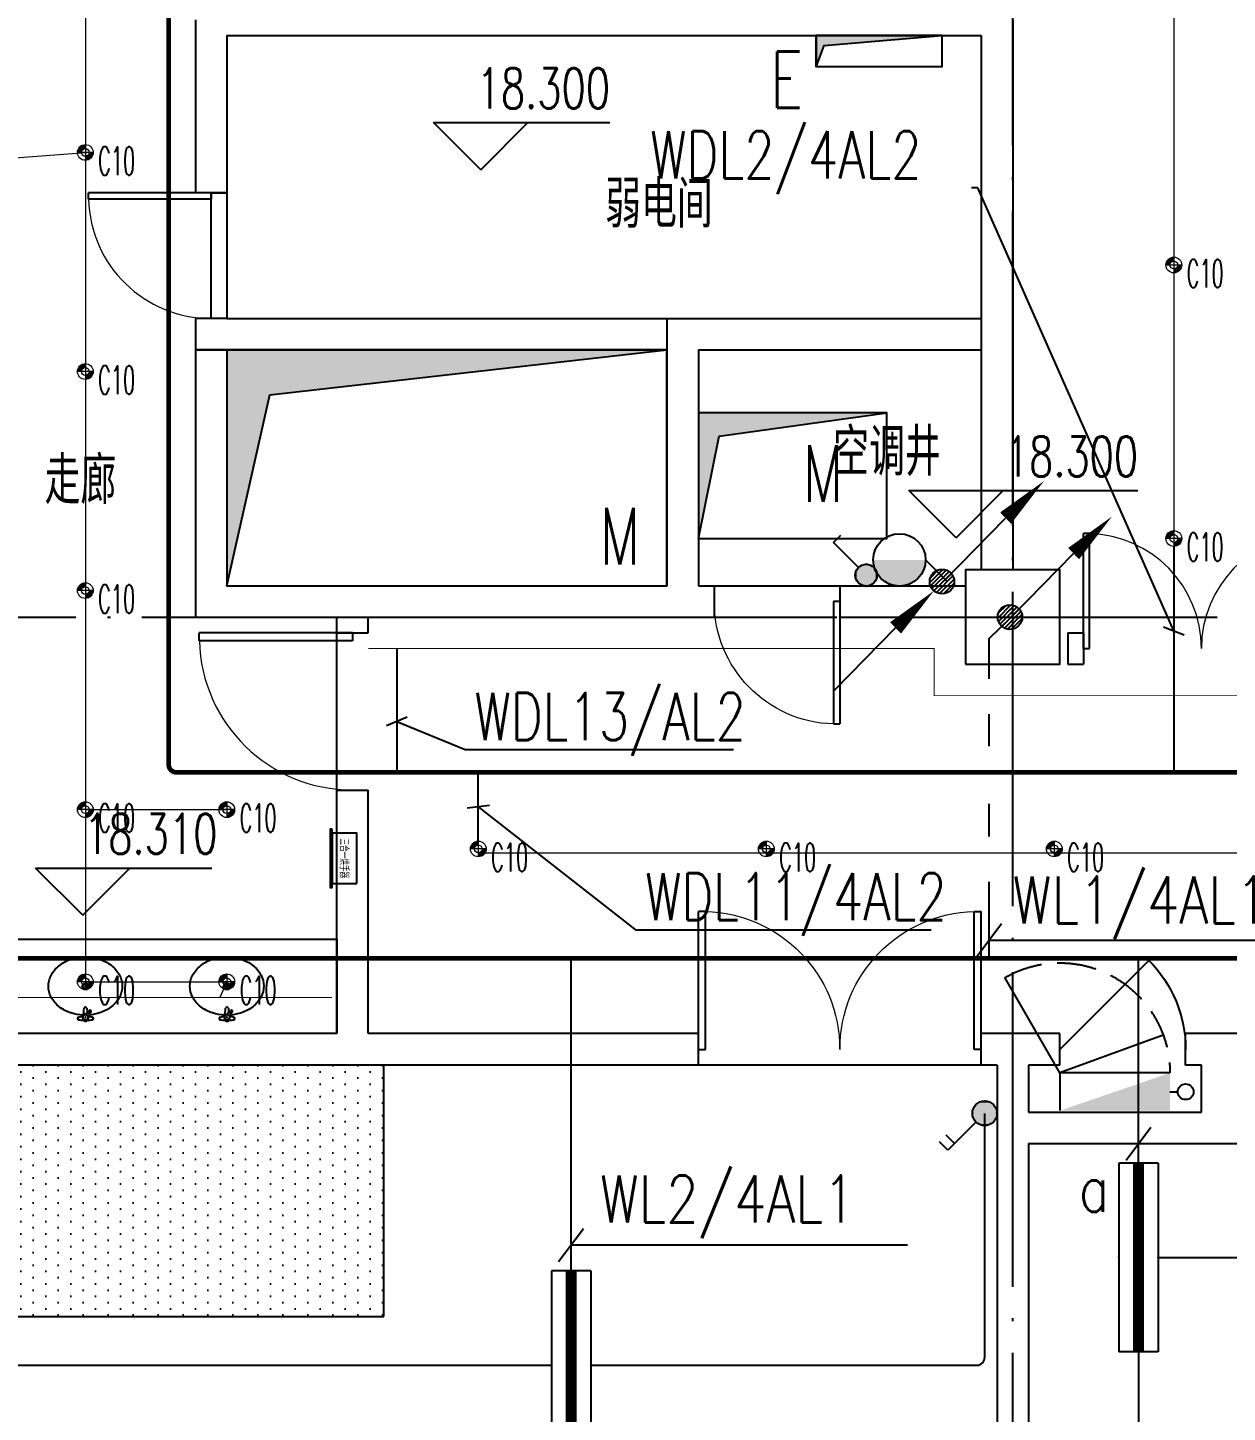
# Model space of a CAD drawing. Extents: x -621157 to 1764546, y -106808 to 741893.
# Drawn here: x 203233 to 210865, y 324941 to 333750 of the extents above; entities that cross this region are included whole.
import ezdxf
from ezdxf import colors
from ezdxf.entities.mleader import LeaderData, LeaderLine
from ezdxf.enums import TextEntityAlignment as Align
from ezdxf.math import Vec2, Vec3

# ---------------------------------------------------------------- set-up
doc = ezdxf.new("R2010")
doc.units = 0
doc.header["$LTSCALE"] = 1000
doc.header["$MEASUREMENT"] = 0
doc.linetypes.add('XREF-A-101-平面图_t3$0$DASH', pattern=[0.35, 0.25, -0.1])
doc.linetypes.add('XREF-A-101-平面图_t3$0$DOTE', pattern=[2.42, 2, -0.2, 0.02, -0.2])
for name, color, linetype in [('0-底图', 7, 'Continuous'), ('EQUIP-照明', 3, 'Continuous'), ('SIG_TEXT', 2, 'Continuous'), ('T-EQUP-JT', 7, 'Continuous'), ('TEL_TEXT', 7, 'Continuous'), ('WIRE-照明', 4, 'Continuous'), ('XREF-A-101-平面图_t3$0$A-COLUMN', 8, 'Continuous'), ('XREF-A-101-平面图_t3$0$A-DIM_ELEV', 8, 'Continuous'), ('XREF-A-101-平面图_t3$0$A-DOTE', 8, 'Continuous'), ('XREF-A-101-平面图_t3$0$A-PUB_HATCH', 8, 'Continuous'), ('XREF-A-101-平面图_t3$0$A-ROOM-CH', 8, 'Continuous'), ('XREF-A-101-平面图_t3$0$A-WALL', 8, 'Continuous'), ('XREF-A-101-平面图_t3$0$A-WALL-FILL', 8, 'Continuous'), ('XREF-A-101-平面图_t3$0$A-WINDOW', 8, 'Continuous'), ('XREF-A-101-平面图_t3$0$E-HOLE', 8, 'Continuous'), ('XREF-A-101-平面图_t3$0$I-LVTRY', 8, 'Continuous'), ('XREF-A-101-平面图_t3$0$I-WALL-GYPSUM', 8, 'Continuous'), ('XREF-A-101-平面图_t3$0$LVTRY', 8, 'Continuous'), ('XREF-A-101-平面图_t3$0$M-HOLE', 8, 'Continuous'), ('XREF-A-101-平面图_t3$0$P-EQUIPMENT', 8, 'Continuous'), ('XREF-A-101-平面图_t3$0$水-尺寸', 8, 'Continuous'), ('云线4.22', 1, 'Continuous'), ('照明回路线', 1, 'Continuous'), ('设备-照明', 3, 'Continuous')]:
    doc.layers.add(name, color=color, linetype=linetype)
doc.layers.add('00-照明回路线', color=6, linetype='Continuous', lineweight=0)
doc.layers.add('LIGHT-INF', color=6, linetype='Continuous', lineweight=0)
doc.styles.add('_TEL_DIM', font='SIMPLEX', dxfattribs={"width": 0.8, "height": 3.5, "bigfont": 'HZTXT'})
doc.styles.add('DIM_FONT', font='ROMANS', dxfattribs={"width": 0.8, "bigfont": 'HZDXC'})
doc.styles.add('E-FST', font='txt.shx', dxfattribs={"width": 0.75, "height": 250, "bigfont": '@@gbcbig.shx'})
doc.styles.add('INF DIM', font='SIMPLEX.SHX', dxfattribs={"width": 0.7, "bigfont": 'hztxt.shx'})
doc.styles.get("Standard").update_dxf_attribs({"font": 'romans.shx', "bigfont": 'HZDXC.SHX'})
doc.styles.add('XREF-A-101-平面图_t3$0$-HZDXCROMANS', font='ROMANS.shx', dxfattribs={"bigfont": 'HZDXC.shx'})
doc.styles.add('XREF-A-101-平面图_t3$0$A-101-0-A-106-0(平面图）最终版参照底图_t3$0$XZC', font='simsun.ttc', dxfattribs={"width": 0.8})
doc.styles.add('XREF-A-101-平面图_t3$0$A-STANDARD', font='SIMPLEX', dxfattribs={"bigfont": 'GBCBIG'})
doc.styles.add('XREF-A-101-平面图_t3$0$hzdxcROMANS', font='ROMANS', dxfattribs={"width": 0.8, "bigfont": 'HZDXC'})
doc.linetypes.add('Ground', pattern='A,0.75,-0.125,[135,sr.shx,S=0.1,R=0,X=-0.15,Y=0],0.125,-0.125', length=1.125)
doc.linetypes.add('LED', pattern='A,6,-3.5,["LED",Standard,S=2.54,R=0,X=-2.54,Y=-1.27],-4.8', length=14.3)
doc.dimstyles.get("Standard").update_dxf_attribs({"dimscale": 100, "dimtxt": 3.5, "dimasz": 1, "dimexe": 2.5, "dimexo": 3, "dimgap": 1.5, "dimtad": 1, "dimdec": 0, "dimzin": 0, "dimdsep": 46, "dimtxsty": 'Standard', "dimblk": 'ARCHTICK', "dimcen": 0.09, "dimadec": 0, "dimazin": 0, "dimtfac": 1, "dimtdec": 0, "dimtix": 1, "dimtmove": 2, "dimatfit": 3, "dimfxl": 0, "dimtolj": 1, "dimtzin": 0, "dimarcsym": 0})

# ---------------------------------------------------------------- blocks, each defined once
blk = doc.blocks.new('XREF-A-101-平面图_t3$0$柱网4F')
at = {"layer": 'XREF-A-101-平面图_t3$0$A-COLUMN'}
blk.add_lwpolyline([(9200, -10300), (9800, -10300), (9800, -9700), (9200, -9700)], close=True, dxfattribs=at)
blk = doc.blocks.new('XREF-A-101-平面图_t3$0$ROOM')
at = {"layer": 'XREF-A-101-平面图_t3$0$A-ROOM-CH', "style": 'XREF-A-101-平面图_t3$0$-HZDXCROMANS', "width": 0.6}
for tag, p in [('中文房间名称', (0, -1000)), ('英文房间名称', (0, -1500))]:
    blk.add_attdef(tag, text='', height=300, dxfattribs=at).set_placement(p, align=Align.CENTER)
blk = doc.blocks.new('_ArchTick')
at = {"color": 0, "linetype": 'ByBlock', "const_width": 0.4}
blk.add_lwpolyline([(-0.5, -0.5), (0.5, 0.5)], dxfattribs=at)
blk = doc.blocks.new('*D25423')
at = {"layer": 'Defpoints', "color": 0}
blk.add_point((0, 0), dxfattribs=at)
blk.add_point((0, 0), dxfattribs=at)
blk.add_point((0, 0), dxfattribs=at)
blk.add_point((0, 0), dxfattribs=at)
at = {"layer": 'XREF-A-101-平面图_t3$0$水-尺寸', "color": 0, "linetype": 'ByBlock', "lineweight": -2}
blk.add_line((0, 300), (0, 250), dxfattribs=at)
blk.add_line((0, 300), (0, 250), dxfattribs=at)
blk.add_arc((0, 0), 0, 180, 180, dxfattribs=at)
at = {"layer": 'XREF-A-101-平面图_t3$0$水-尺寸', "color": 0, "linetype": 'ByBlock', "lineweight": -2, "xscale": 100, "yscale": 100, "zscale": 100}
for rotation in [90, 90.00000000000001]:
    blk.add_blockref('_ArchTick', (0, 0), dxfattribs=dict(at, rotation=rotation))
at = {"layer": 'XREF-A-101-平面图_t3$0$水-尺寸', "color": 0, "insert": (0, 0), "char_height": 350, "attachment_point": 5}
blk.add_mtext('\\A1;0%%d', dxfattribs=at)
blk = doc.blocks.new('XREF-A-101-平面图_t3$0$G$C27600906')
at = {"layer": 'XREF-A-101-平面图_t3$0$A-PUB_HATCH'}
h = blk.add_hatch(color=256, dxfattribs=at)
h.dxf.hatch_style = 1
h.paths.add_polyline_path([(800, 200000), (0, 200000), (0, 199800), (49.6, 199937.7)])
at = {"layer": 'XREF-A-101-平面图_t3$0$E-HOLE'}
blk.add_lwpolyline([(800, 200000), (0, 200000), (0, 199800), (49.6, 199937.7), (800, 200000)], dxfattribs=at)
blk.add_lwpolyline([(0, 200000), (800, 200000), (800, 199800), (0, 199800)], close=True, dxfattribs=at)
at = {"layer": 'XREF-A-101-平面图_t3$0$E-HOLE', "style": 'XREF-A-101-平面图_t3$0$hzdxcROMANS', "width": 0.7}
blk.add_text('E', height=360, dxfattribs=at).set_placement((-290.9, 199539.1))
blk = doc.blocks.new('XREF-A-101-平面图_t3$0$轴网(3)')
at = {"layer": 'XREF-A-101-平面图_t3$0$A-DOTE', "linetype": 'XREF-A-101-平面图_t3$0$DOTE'}
for p, q in [((9500, -3300), (9500, 43300)), ((-3300, 30000), (69800, 30000))]:
    blk.add_line(p, q, dxfattribs=at)
blk = doc.blocks.new('XREF-A-101-平面图_t3$0$$lvtry$00000194')
at = {"color": 0}
for p, q in [((-16.7, -26.5), (-16.7, -16.7)), ((16.7, -26.5), (16.7, -16.7))]:
    blk.add_line(p, q, dxfattribs=at)
blk.add_lwpolyline([(13.7, -39, -0.067374), (92.3, -53.4, -0.088152), (166.2, -92.9, -0.105269), (218.1, -155.3, -0.121685), (235, -223.7, -0.121685), (218.1, -292.1, -0.105269), (166.2, -354.5, -0.088152), (92.3, -394.1, -0.078966), (0, -408.7, -0.078966), (-92.3, -394.1, -0.088152), (-166.2, -354.5, -0.105269), (-218.1, -292.1, -0.121685), (-235, -223.7, -0.121685), (-218.1, -155.3, -0.105269), (-166.2, -92.9, -0.088152), (-92.3, -53.4, -0.059935), (-22.5, -39.6, -0.059935)], format="xyb", dxfattribs=at)
for centre, radius in [((0, -26.5), 16.7), ((0, -221.4), 20), ((0, -221.4), 15)]:
    blk.add_circle(centre, radius, dxfattribs=at)
for centre, radius, start, end in [((0, -16.7), 16.7, 0, 180), ((-40.2, -17.3), 10.1, 106.60956, 258.16482), ((-64.3, 250.2), 258.7, 274.70692, 282.37316), ((-74.6, -196.7), 172.6, 71.36005, 79.18732), ((-28.9, -63.3), 6.77, 155.34398, 308.32242), ((-171, 35.3), 166.2, 324.84107, 338.13372), ((-171, 35.3), 169.7, 324.84107, 331.35233), ((-28.9, -63.3), 3.37, 155.34398, 308.32242), ((100.4, -178.1), 169.7, 132.31406, 138.82532), ((100.4, -178.1), 166.2, 125.53268, 138.82532), ((-12.3, -42.1), 10.6, 201.89238, 261.77402), ((-381.1, -98.9), 372.2, 2.39824, 6.76269), ((0, -79.7), 9.9, 201.78369, 338.21631), ((64.3, 250.2), 258.7, 257.62684, 265.29308), ((381.1, -98.9), 372.2, 170.10083, 177.60176), ((74.6, -196.7), 172.6, 100.81268, 110.41907), ((40.2, -17.3), 10.1, 281.83518, 73.39044)]:
    blk.add_arc(centre, radius, start, end, dxfattribs=at)
for p in [(0, -26.5), (0, -221.4)]:
    blk.add_point(p, dxfattribs=at)
blk = doc.blocks.new('XREF-A-101-平面图_t3$0$A-101-0-A-106-0(平面图）最终版参照底图_t3$0$A$C852bf139')
at = {"ltscale": 100}
for points in [[(-25, 157), (-345, 157), (-345, 0), (-25, 0)], [(-370, 0), (-370, -13), (0, -13), (0, 0)]]:
    blk.add_lwpolyline(points, close=True, dxfattribs=at)
at = {"style": 'XREF-A-101-平面图_t3$0$A-101-0-A-106-0(平面图）最终版参照底图_t3$0$XZC', "width": 0.6}
blk.add_text('三合一烘手器', height=50, dxfattribs=at).set_placement((-185, 78.5), align=Align.MIDDLE_CENTER)
blk = doc.blocks.new('XREF-A-101-平面图_t3$0$G$CFDD5568B')
at = {"layer": 'XREF-A-101-平面图_t3$0$LVTRY'}
blk.add_lwpolyline([(5100, -12550), (2800, -12550), (2800, -11950), (5100, -11950)], close=True, dxfattribs=at)
at = {"layer": 'XREF-A-101-平面图_t3$0$I-LVTRY', "rotation": 270}
blk.add_blockref('XREF-A-101-平面图_t3$0$A-101-0-A-106-0(平面图）最终版参照底图_t3$0$A$C852bf139', (5070, -11620), dxfattribs=at)
at = {"layer": 'XREF-A-101-平面图_t3$0$LVTRY'}
for p, rotation in [((3501.2, -12471.4), 180.3060095053977), ((4401.2, -12471.4), 180.3060095053976)]:
    blk.add_blockref('XREF-A-101-平面图_t3$0$$lvtry$00000194', p, dxfattribs=dict(at, rotation=rotation))
blk = doc.blocks.new('XREF-A-101-平面图_t3$0$DOOR2DLIB$SYSLIB$00000107')
at = {"color": 0}
for p, q in [((0.45, 0.975), (0.5, 0.975)), ((0.45, 0), (0.45, 0.975)), ((0.5, 0), (0.5, 0.975)), ((0.5, 0), (0.45, 0))]:
    blk.add_line(p, q, dxfattribs=at)
at = {"color": 0, "lineweight": 13}
blk.add_arc((0.475, 0), 0.975, 91.46928, 180, dxfattribs=at)
blk = doc.blocks.new('XREF-A-101-平面图_t3$0$DOOR2DLIB$SYSLIB$00000108')
at = {"color": 0}
for p, q in [((-0.5, 0), (-0.5, 0.4875)), ((-0.475, 0.4875), (-0.5, 0.4875)), ((-0.475, 0), (-0.475, 0.4875)), ((0.475, 0), (0.475, 0.4875)), ((0.475, 0.4875), (0.5, 0.4875)), ((0.5, 0), (0.5, 0.4875)), ((-0.5, 0), (-0.475, 0)), ((0.5, 0), (0.475, 0))]:
    blk.add_line(p, q, dxfattribs=at)
at = {"color": 0, "lineweight": 13}
for centre, start, end in [((-0.4875, 0), 0, 88.5307), ((0.4875, 0), 91.4693, 180)]:
    blk.add_arc(centre, 0.4875, start, end, dxfattribs=at)
blk = doc.blocks.new('XREF-A-101-平面图_t3$0$DOOR2DLIB$SYSLIB$00000101')
at = {"color": 0}
blk.add_line((0.5, 0), (-0.207, 0.707), dxfattribs=at)
blk.add_arc((0.5, 0), 1, 135, 180, dxfattribs=at)
blk = doc.blocks.new('$equip_U$00000103(3T96GD2-PC)')
for p, q in [((-1.2, 0.25), (1.2, 0.25)), ((-1.2, 0.25), (-1.2, -0.25)), ((1.2, 0.25), (1.2, -0.25)), ((-1.2, -0.25), (1.2, -0.25))]:
    blk.add_line(p, q)
at = {"const_width": 0.14}
blk.add_lwpolyline([(-1.2, 0), (1.2, 0)], dxfattribs=at)
for p in [(0, 0.25), (-1.2, 0), (1.2, 0), (0, -0.25)]:
    blk.add_point(p)
at = {"color": 7, "style": '_TEL_DIM', "flags": 1}
for tag in ['A', 'REMARK']:
    blk.add_attdef(tag, text='', height=0.00002, dxfattribs=at).set_placement((0, 0), align=Align.MIDDLE_CENTER)
blk = doc.blocks.new('$equip_U$00000113(3T96GD2-PC)')
blk.add_blockref('$equip_U$00000103(3T96GD2-PC)', (0, 0))
at = {"color": 7, "style": '_TEL_DIM', "flags": 1}
for tag in ['A', 'REMARK']:
    blk.add_attdef(tag, text='', height=0.00002, dxfattribs=at).set_placement((0, 0), align=Align.MIDDLE_CENTER)
blk = doc.blocks.new('$equip_U$00000128(7WHLKQ2-PC)')
blk.add_blockref('$equip_U$00000113(3T96GD2-PC)', (0, 0))
at = {"color": 7, "style": '_TEL_DIM', "flags": 1}
blk.add_attdef('A', text='', height=0.00002, dxfattribs=at).set_placement((0, 0), align=Align.MIDDLE_CENTER)
blk = doc.blocks.new('*X14702')
at = {"color": 0, "linetype": 'Continuous'}
for p, q in [((192.59, 446.72), (193.93, 448.06)), ((192.65, 447.21), (193.44, 448)), ((192.67, 446.38), (194.27, 447.98)), ((192.81, 446.1), (194.55, 447.84)), ((193.01, 445.87), (194.78, 447.64)), ((193.27, 445.7), (194.95, 447.39)), ((193.58, 445.59), (195.06, 447.07)), ((193.98, 445.57), (195.08, 446.67))]:
    blk.add_line(p, q, dxfattribs=at)
blk = doc.blocks.new('HC001445')
at = {"color": 4, "linetype": 'Continuous'}
for p, q in [((0.132, 0.058), (3.238, 3.233)), ((-5.47, -5.531), (-2.364, -2.356))]:
    blk.add_line(p, q, dxfattribs=at)
for points in [[(3.238, 3.233, 0.8, 0, 0), (5.189, 5.119, 0, 0, 0)], [(-2.364, -2.356, 0.8, 0, 0), (-0.412, -0.47, 0, 0, 0)]]:
    blk.add_lwpolyline(points, format="xyseb", dxfattribs=at)
blk.add_circle((0, 0), 0.625, dxfattribs=at)
at = {"color": 4, "linetype": 'Continuous', "xscale": 0.5, "yscale": 0.5, "zscale": 0.5}
blk.add_blockref('*X14702', (-96.918, -223.407), dxfattribs=at)
blk = doc.blocks.new('$equip$00001151')
blk.add_circle((0, 0.5), 0.5)
for points in [[(0.433, 0.25), (-0.433, 0.25), (0.5, 0.5), (-0.5, 0.5)], [(0.25, 0.067), (-0.25, 0.067), (0.433, 0.25), (-0.433, 0.25)], [(0, 0), (0, 0), (0.25, 0.067), (-0.25, 0.067)]]:
    blk.add_solid(points)
at = {"flags": 9}
blk.add_attdef('A', (0, 0), '', height=0.00002, dxfattribs=at)
blk = doc.blocks.new('HC002557118160')
at = {"layer": 'EQUIP-照明', "color": 0}
for p, q in [((0.74, 1.78), (3.13, 4.17)), ((3.13, 4.17), (3.83, 3.46))]:
    blk.add_line(p, q, dxfattribs=at)
blk.add_circle((0, 1.04), 1.04, dxfattribs=at)
for p in [(0, 2.08), (-1.04, 1.04), (0, 0), (1.04, 1.04)]:
    blk.add_point(p, dxfattribs=at)
for points in [[(-0.9, 1.56), (0.9, 1.56), (-1.04, 1.04), (1.04, 1.04)], [(-0.52, 1.94), (0.52, 1.94), (-0.9, 1.56), (0.9, 1.56)], [(0, 2.08), (0, 2.08), (-0.52, 1.94), (0.52, 1.94)], [(-0.9, 0.52), (0.9, 0.52), (-1.04, 1.04), (1.04, 1.04)], [(-0.52, 0.14), (0.52, 0.14), (-0.9, 0.52), (0.9, 0.52)], [(0, 0), (0, 0), (-0.52, 0.14), (0.52, 0.14)]]:
    blk.add_solid(points, dxfattribs=at)
at = {"layer": 'TEL_TEXT', "color": 0, "style": '_TEL_DIM', "flags": 1}
blk.add_attdef('A', text='', height=0.0001, dxfattribs=at).set_placement((0, 0), align=Align.MIDDLE_CENTER)
at = {"layer": '云线4.22', "color": 0, "style": '_TEL_DIM', "width": 0.7}
blk.add_attdef('PSFHATT', (3.85, 0), '', height=0.025, dxfattribs=at)
blk = doc.blocks.new('$equip$00001963')
for p, q in [((0.147, 0.356), (0.625, 0.833)), ((0.512, 0.72), (0.653, 0.579)), ((0.625, 0.833), (0.766, 0.692))]:
    blk.add_line(p, q)
blk.add_circle((0, 0.208), 0.208)
for p in [(0, 0.417), (-0.208, 0.208), (0, 0), (0.208, 0.208)]:
    blk.add_point(p)
for points in [[(-0.18, 0.313), (0.18, 0.313), (-0.208, 0.208), (0.208, 0.208)], [(-0.104, 0.389), (0.104, 0.389), (-0.18, 0.313), (0.18, 0.313)], [(0, 0.417), (0, 0.417), (-0.104, 0.389), (0.104, 0.389)], [(-0.18, 0.104), (0.18, 0.104), (-0.208, 0.208), (0.208, 0.208)], [(-0.104, 0.028), (0.104, 0.028), (-0.18, 0.104), (0.18, 0.104)], [(0, 0), (0, 0), (-0.104, 0.028), (0.104, 0.028)]]:
    blk.add_solid(points)
at = {"layer": 'TEL_TEXT', "style": '_TEL_DIM', "flags": 1}
blk.add_attdef('A', text='', height=0.00002, dxfattribs=at).set_placement((0, 0), align=Align.MIDDLE_CENTER)
blk = doc.blocks.new('*U24690')
h = blk.add_hatch(color=8)
h.dxf.hatch_style = 1
h.paths.add_polyline_path([(-50, 0), (-24.5, 0, -0.414214), (0, 24.5), (0, 50, 0.414214)])
h.paths.add_polyline_path([(0, -24.5), (0, -50, 0.414214), (50, 0), (24.5, 0, -0.414214)])
at = {"color": 8}
for points in [[(50, 0), (-50, 0)], [(0, 50), (0, -50)]]:
    blk.add_lwpolyline(points, dxfattribs=at)
blk.add_circle((0, 0), 50)
blk.add_circle((0, 0), 24.5, dxfattribs=at)
at = {"style": 'INF DIM', "width": 0.5}
blk.add_text('C10', height=180, dxfattribs=at).set_placement((81.5, -143.8))
blk = doc.blocks.new('G$CAFCF25F8')
at = {"layer": 'LIGHT-INF', "color": 6, "linetype": 'LED', "ltscale": 0.05, "const_width": 5}
for points in [[(5400, -10200), (9000, -10200), (9000, -10500), (57500, -10500), (57500, -10200), (62400, -10200), (62400, -4500)], [(2930, -12420), (5170, -12420)]]:
    blk.add_lwpolyline(points, dxfattribs=at)
at = {"layer": 'LIGHT-INF', "color": 6}
for p in [(3600, -7043.8), (10525, -7760), (3600, -8437.5), (10525, -9500), (3600, -9831.3), (3600, -11225), (4500, -11225), (6100, -11475), (7932.3, -11475), (9764.5, -11475), (4500, -12320)]:
    blk.add_blockref('*U24690', p, dxfattribs=at)
at = {"layer": 'LIGHT-INF', "color": 6, "linetype": 'LED', "ltscale": 0.05}
blk.add_blockref('*U24690', (3600, -12320), dxfattribs=at)
blk = doc.blocks.new('_Oblique')
at = {"color": 0, "linetype": 'ByBlock', "lineweight": -2}
blk.add_line((-0.5, -0.5), (0.5, 0.5), dxfattribs=at)
blk = doc.blocks.new('XREF-A-101-平面图_t3$0$单出口消火栓新')
for p, q in [((-240, 700), (-846.2, 1050)), ((-479.4, 42.2), (-240, 700)), ((-240, 0), (-240, 700)), ((-240, 700), (0, 700))]:
    blk.add_line(p, q)
at = {"color": 0, "linetype": 'XREF-A-101-平面图_t3$0$DASH'}
blk.add_arc((-240, 700), 700, 150, 270, dxfattribs=at)
blk.add_solid([(-240, 0), (0, 0), (0, 700)])
at = {"layer": 'XREF-A-101-平面图_t3$0$水-尺寸', "linetype": 'ByBlock'}
dim = blk.add_angular_dim_3p(base=(0, 0), center=(0, 0), p1=(0, 0), p2=(0, 0), dimstyle='Standard', dxfattribs=at)
dim.commit()
dim.dimension.update_dxf_attribs({"geometry": '*D25423', "text_midpoint": (0, 0)})
blk = doc.blocks.new('*U25256')
at = {"layer": 'XREF-A-101-平面图_t3$0$P-EQUIPMENT', "color": 10}
blk.add_line((0, 120), (50, 120), dxfattribs=at)
at = {"layer": 'XREF-A-101-平面图_t3$0$P-EQUIPMENT'}
blk.add_circle((100, 120), 50, dxfattribs=at)
at = {"layer": 'XREF-A-101-平面图_t3$0$P-EQUIPMENT', "xscale": -1, "rotation": 90}
blk.add_blockref('XREF-A-101-平面图_t3$0$单出口消火栓新', (0, 0), dxfattribs=at)
blk = doc.blocks.new('XREF-A-101-平面图_t3$0$G$C156FCA62')
at = {"layer": 'XREF-A-101-平面图_t3$0$P-EQUIPMENT'}
blk.add_blockref('*U25256', (10500, 326860), dxfattribs=at)
blk = doc.blocks.new('*U25374')
at = {"layer": 'XREF-A-101-平面图_t3$0$P-EQUIPMENT', "color": 10}
blk.add_line((0, 120), (50, 120), dxfattribs=at)
at = {"layer": 'XREF-A-101-平面图_t3$0$P-EQUIPMENT'}
blk.add_circle((100, 120), 50, dxfattribs=at)
at = {"layer": 'XREF-A-101-平面图_t3$0$P-EQUIPMENT', "xscale": -1, "rotation": 90}
blk.add_blockref('XREF-A-101-平面图_t3$0$单出口消火栓新', (0, 0), dxfattribs=at)
blk = doc.blocks.new('XREF-A-101-平面图_t3$0$G$C646F86AA')
at = {"layer": 'XREF-A-101-平面图_t3$0$P-EQUIPMENT'}
blk.add_blockref('*U25374', (10500, 326860), dxfattribs=at)
blk = doc.blocks.new('XREF-A-101-平面图_t3')
at = {"layer": 'XREF-A-101-平面图_t3$0$A-PUB_HATCH'}
h = blk.add_hatch(dxfattribs=at)
h.set_pattern_fill('DOTS', color=256, scale=50, angle=270)
h.set_pattern_definition([(270, (199300, 564955), (79.375, -39.6875), [0, -79.375])])
h.paths.add_polyline_path([(205500, 325550), (205500, 327150), (200300, 327150), (200300, 325550)])
at = {"layer": 'XREF-A-101-平面图_t3$0$A-WALL'}
for p, q in [((205300, 327150), (202800, 327150)), ((207500, 327150), (205300, 327150)), ((209400, 327150), (209300, 327150)), ((209400, 327150), (209400, 326750)), ((209600, 327150), (209600, 326850)), ((209800, 327150), (209600, 327150)), ((210700, 327150), (210600, 327150)), ((210700, 326850), (210700, 327150)), ((209600, 326850), (210700, 326850)), ((209400, 326750), (209400, 320100)), ((209600, 326650), (210900, 326650)), ((209600, 326650), (209600, 320100))]:
    blk.add_line(p, q, dxfattribs=at)
at = {"layer": 'XREF-A-101-平面图_t3$0$A-WINDOW'}
blk.add_line((209300, 327150), (207500, 327150), dxfattribs=at)
blk.add_lwpolyline([(204400, 332700), (204500, 332700), (204500, 331900), (204400, 331900)], close=True, dxfattribs=at)
at = {"layer": 'XREF-A-101-平面图_t3$0$M-HOLE'}
blk.add_lwpolyline([(205500, 325550), (205500, 327150), (200300, 327150), (200300, 325550)], close=True, dxfattribs=at)
for name, p in [('XREF-A-101-平面图_t3$0$G$C27600906', (208250, 133700)), ('XREF-A-101-平面图_t3$0$G$C156FCA62', (200000, 0))]:
    blk.add_blockref(name, p)
at = {"layer": 'XREF-A-101-平面图_t3$0$A-COLUMN'}
blk.add_blockref('XREF-A-101-平面图_t3$0$柱网4F', (200000, 340000), dxfattribs=at)
at = {"layer": 'XREF-A-101-平面图_t3$0$A-DOTE'}
blk.add_blockref('XREF-A-101-平面图_t3$0$轴网(3)', (200000, 300000), dxfattribs=at)
at = {"layer": 'XREF-A-101-平面图_t3$0$A-ROOM-CH'}
ref = blk.add_blockref('XREF-A-101-平面图_t3$0$ROOM', (207249.1, 333477), dxfattribs=at)
ref.add_attrib('中文房间名称', '弱电间', dxfattribs={"height": 300, "style": 'XREF-A-101-平面图_t3$0$-HZDXCROMANS', "width": 0.8}).set_placement((207249.1, 332477), align=Align.CENTER)
ref = blk.add_blockref('XREF-A-101-平面图_t3$0$ROOM', (208700, 331900), dxfattribs=at)
ref.add_attrib('中文房间名称', '空调井', dxfattribs={"height": 300, "style": 'XREF-A-101-平面图_t3$0$-HZDXCROMANS', "width": 0.8}).set_placement((208700, 330900), align=Align.CENTER)
ref = blk.add_blockref('XREF-A-101-平面图_t3$0$ROOM', (203568.8, 331720), dxfattribs=at)
ref.add_attrib('中文房间名称', '走廊', dxfattribs={"height": 300, "style": 'XREF-A-101-平面图_t3$0$-HZDXCROMANS', "width": 0.8}).set_placement((203568.8, 330720), align=Align.CENTER)
blk.add_blockref('XREF-A-101-平面图_t3$0$G$CFDD5568B', (200100, 339900))
at = {"layer": 'XREF-A-101-平面图_t3$0$A-PUB_HATCH'}
h = blk.add_hatch(color=256, dxfattribs=at)
h.dxf.hatch_style = 1
h.paths.add_polyline_path([(207300, 331700), (204500, 331700), (204500, 330200), (204773.2, 331413.8)])
h = blk.add_hatch(color=256, dxfattribs=at)
h.dxf.hatch_style = 1
h.paths.add_polyline_path([(208700, 331300), (207500, 331300), (207500, 330500), (207632, 331151.9)])
at = {"layer": 'XREF-A-101-平面图_t3$0$A-DIM_ELEV'}
for p, q in [((206115.9, 332846.6), (205815.9, 333146.6)), ((205815.9, 333146.6), (206936.6, 333146.6)), ((206115.9, 332846.6), (206415.9, 333146.6)), ((209139.6, 330505), (208839.6, 330805)), ((208839.6, 330805), (210296.5, 330805)), ((209139.6, 330505), (209439.6, 330805)), ((203583.7, 328103.7), (203283.7, 328403.7)), ((203283.7, 328403.7), (204404.5, 328403.7)), ((203583.7, 328103.7), (203883.7, 328403.7))]:
    blk.add_line(p, q, dxfattribs=at)
at = {"layer": 'XREF-A-101-平面图_t3$0$A-WALL'}
for p, q in [((207300, 331900), (207300, 330200)), ((207300, 331900), (209300, 331900)), ((209300, 331900), (209300, 331700)), ((204300, 331700), (204300, 330000)), ((204500, 331700), (204300, 331700)), ((204500, 331700), (204500, 330200)), ((207500, 331700), (207500, 330200)), ((207500, 331700), (209300, 331700)), ((204500, 330200), (205300, 330200)), ((205300, 330200), (207300, 330200)), ((207500, 330200), (207600, 330200)), ((208400, 330200), (209200, 330200)), ((209200, 330200), (209200, 330000)), ((204300, 330000), (205200, 330000)), ((205200, 329900), (205200, 330000)), ((205400, 329900), (205400, 330000)), ((205400, 330000), (207400, 330000)), ((207400, 330000), (207600, 330000)), ((208400, 330000), (209200, 330000)), ((205200, 327350), (205200, 328900)), ((205400, 327350), (205400, 328900)), ((205200, 327350), (202900, 327350)), ((207500, 327350), (205400, 327350)), ((209500, 327350), (209300, 327350)), ((209800, 327350), (209500, 327350)), ((210800, 327350), (210600, 327350)), ((214500, 327350), (210800, 327350))]:
    blk.add_line(p, q, dxfattribs=at)
for points in [[(207600, 330200), (207600, 330000)], [(208400, 330200), (208400, 330000)], [(205200, 329900), (205400, 329900)], [(205200, 328900), (205400, 328900)], [(207500, 327150), (207500, 327350)], [(209300, 327150), (209300, 327350)], [(209800, 327150), (209800, 327350)], [(210600, 327150), (210600, 327350)]]:
    blk.add_lwpolyline(points, dxfattribs=at)
at = {"layer": 'XREF-A-101-平面图_t3$0$A-WALL-FILL', "color": 171}
for p, q in [((204300, 333800), (204300, 332700)), ((209500, 333800), (209500, 330300)), ((204500, 333700), (207400, 333700)), ((204500, 333700), (204500, 332700)), ((207400, 333700), (209300, 333700)), ((209300, 333700), (209300, 330300)), ((204300, 331900), (204300, 331700)), ((204500, 331900), (207300, 331900)), ((207300, 331900), (207300, 331700)), ((204300, 331700), (207300, 331700)), ((209500, 330300), (209300, 330300))]:
    blk.add_line(p, q, dxfattribs=at)
for points in [[(204500, 332700), (204300, 332700)], [(204500, 331900), (204300, 331900)]]:
    blk.add_lwpolyline(points, dxfattribs=at)
at = {"layer": 'XREF-A-101-平面图_t3$0$A-WINDOW'}
for p, q in [((204500, 332700), (204500, 331900)), ((207600, 330200), (208400, 330200)), ((205200, 328900), (205200, 329900))]:
    blk.add_line(p, q, dxfattribs=at)
at = {"layer": 'XREF-A-101-平面图_t3$0$I-WALL-GYPSUM'}
for p, q in [((209850, 329900), (209950, 329900)), ((209850, 329900), (209850, 329700)), ((209850, 329700), (209950, 329700))]:
    blk.add_line(p, q, dxfattribs=at)
blk.add_lwpolyline([(209950, 329900), (209950, 329700)], dxfattribs=at)
at = {"layer": 'XREF-A-101-平面图_t3$0$M-HOLE'}
for points in [[(204500, 330200), (207300, 330200), (207300, 331700), (204500, 331700)], [(207500, 330500), (208700, 330500), (208700, 331300), (207500, 331300)]]:
    blk.add_lwpolyline(points, close=True, dxfattribs=at)
for points in [[(207300, 331700), (204500, 331700), (204500, 330200), (204773.2, 331413.8), (207300, 331700)], [(208700, 331300), (207500, 331300), (207500, 330500), (207632, 331151.9), (208700, 331300)]]:
    blk.add_lwpolyline(points, dxfattribs=at)
blk.add_blockref('XREF-A-101-平面图_t3$0$G$C646F86AA', (200000, 0))
blk.add_blockref('XREF-A-101-平面图_t3$0$G$C646F86AA', (200000, 0))
at = {"layer": 'XREF-A-101-平面图_t3$0$A-WINDOW'}
for name, p, xscale, yscale, zscale, rotation in [('XREF-A-101-平面图_t3$0$DOOR2DLIB$SYSLIB$00000107', (204400, 332300), -800, -800, -800, 270.0000000000008), ('XREF-A-101-平面图_t3$0$DOOR2DLIB$SYSLIB$00000107', (205300, 329400), 1000, 1000, 1000, 90), ('XREF-A-101-平面图_t3$0$DOOR2DLIB$SYSLIB$00000108', (208400, 327250), 1800, -1800, 1800, 180), ('XREF-A-101-平面图_t3$0$DOOR2DLIB$SYSLIB$00000101', (210200, 327250), 800, -800, 800, 180)]:
    blk.add_blockref(name, p, dxfattribs=dict(at, xscale=xscale, yscale=yscale, zscale=zscale, rotation=rotation))
for name, p, xscale, yscale, zscale in [('XREF-A-101-平面图_t3$0$DOOR2DLIB$SYSLIB$00000108', (210700, 329800), 1500, 1500, 1500), ('XREF-A-101-平面图_t3$0$DOOR2DLIB$SYSLIB$00000107', (208000, 330100), 800, -800, 800)]:
    blk.add_blockref(name, p, dxfattribs=dict(at, xscale=xscale, yscale=yscale, zscale=zscale))
at = {"layer": 'XREF-A-101-平面图_t3$0$A-DIM_ELEV', "color": 7, "style": 'XREF-A-101-平面图_t3$0$A-STANDARD', "width": 0.705882}
for s, p in [('18.300', (206089.5, 333236.6)), ('18.300', (209449.4, 330895)), ('18.310', (203591.6, 328493.7))]:
    blk.add_text(s, height=255, dxfattribs=at).set_placement(p)
at = {"layer": 'XREF-A-101-平面图_t3$0$M-HOLE', "style": 'XREF-A-101-平面图_t3$0$hzdxcROMANS', "width": 0.7}
for p in [(208163.6, 330733.2), (206871.4, 330335)]:
    blk.add_text('M', height=360, dxfattribs=at).set_placement(p)
blk = doc.blocks.new('G$C1E65AEB6')
at = {"layer": '00-照明回路线', "ltscale": 5}
for p, q in [((10525, -800), (10525, -9600)), ((3600, -5650), (3600, -11225)), ((2200.3, -7150), (3600, -7043.8)), ((3600, -11225), (4500, -11225)), ((3600, -11225), (3600, -12320)), ((6100, -11500), (37248.4, -11500)), ((3600, -12320), (4500, -12320)), ((4500, -12320), (4456, -12420))]:
    blk.add_line(p, q, dxfattribs=at)
at = {"layer": 'WIRE-照明'}
for points in [[(10525, -9550), (10525, -10987.8)], [(5581.7, -10200), (5581.7, -10987.8)], [(6100, -11425), (6100, -10987.8)]]:
    blk.add_lwpolyline(points, dxfattribs=at)
at = {"layer": '照明回路线', "color": 1}
ml = blk.add_multileader_mtext('Standard', dxfattribs=at)
ml.set_content('{\\Ftxt,whgtxt|c134;WDL1/4AL2}', color=4, style='E-FST')
ml.set_leader_properties(color=256)
ml.set_arrow_properties(name='OBLIQUE')
ml.build(insert=Vec2(0, 0))
ml.multileader.update_dxf_attribs({"text_left_attachment_type": 6, "text_right_attachment_type": 7, "dogleg_length": 40, "arrow_head_size": 100})
ctx = ml.context
ctx.base_point, ctx.char_height, ctx.arrow_head_size, ctx.landing_gap_size, ctx.plane_origin = Vec3(-3625.3, -7700.5), 300, 100, 20, Vec3(1351, -10363.7)
ctx.left_attachment, ctx.right_attachment = 6, 7
notes = []
notes.append((ctx, [(0, (1, 1, 0), (-1595.3, -7700.5), (-1, 0), 40, [(0, [(4295.7, -5418.4)], 0, [])])]))
ctx.mtext.insert, ctx.mtext.flow_direction = Vec3(-3605.3, -7340.5), 5
ml = blk.add_multileader_mtext('Standard', dxfattribs=at)
ml.set_content('{\\Ftxt,whgtxt|c134;WDL2/4AL2}', color=4, style='E-FST')
ml.set_leader_properties(color=256)
ml.set_arrow_properties(name='OBLIQUE')
ml.build(insert=Vec2(0, 0))
ml.multileader.update_dxf_attribs({"text_left_attachment_type": 6, "text_right_attachment_type": 7, "dogleg_length": 40, "arrow_head_size": 100})
ctx = ml.context
ctx.base_point, ctx.char_height, ctx.arrow_head_size, ctx.landing_gap_size, ctx.plane_origin = Vec3(7173.7, -7269.2), 300, 100, 20, Vec3(8852.2, -6760.6)
ctx.left_attachment, ctx.right_attachment = 6, 7
notes.append((ctx, [(0, (1, 1, 0), (9278.7, -7269.2), (-1, 0), 40, [(0, [(10525, -10087.9)], 0, [])])]))
ctx.mtext.insert, ctx.mtext.flow_direction = Vec3(7193.7, -6909.2), 5
ml = blk.add_multileader_mtext('Standard', dxfattribs=at)
ml.set_content('{\\Ftxt,whgtxt|c134;WDL13/AL2}', color=4, style='E-FST')
ml.set_leader_properties(color=256)
ml.set_arrow_properties(name='OBLIQUE')
ml.build(insert=Vec2(0, 0))
ml.multileader.update_dxf_attribs({"text_left_attachment_type": 6, "text_right_attachment_type": 7, "dogleg_length": 40, "arrow_head_size": 100})
ctx = ml.context
ctx.base_point, ctx.char_height, ctx.arrow_head_size, ctx.landing_gap_size, ctx.plane_origin = Vec3(6056, -10842.3), 300, 100, 20, Vec3(7672, -10333.6)
ctx.left_attachment, ctx.right_attachment = 6, 7
notes.append((ctx, [(0, (1, 1, 0), (6016, -10842.3), (1, 0), 40, [(0, [(5581.7, -10664.7)], 0, [])])]))
ctx.mtext.insert, ctx.mtext.flow_direction = Vec3(6076, -10482.3), 5
ml = blk.add_multileader_mtext('Standard', dxfattribs=at)
ml.set_content('{\\Ftxt,whgtxt|c134;WDL11/4AL2}', color=4, style='E-FST')
ml.set_leader_properties(color=256)
ml.set_arrow_properties(name='OBLIQUE')
ml.build(insert=Vec2(0, 0))
ml.multileader.update_dxf_attribs({"text_left_attachment_type": 6, "text_right_attachment_type": 7, "dogleg_length": 40, "arrow_head_size": 100})
ctx = ml.context
ctx.base_point, ctx.char_height, ctx.arrow_head_size, ctx.landing_gap_size, ctx.plane_origin = Vec3(7140.9, -11988.6), 300, 100, 20, Vec3(15016.6, -10690)
ctx.left_attachment, ctx.right_attachment = 6, 7
notes.append((ctx, [(0, (1, 1, 0), (7100.9, -11988.6), (1, 0), 40, [(0, [(6100, -11206.4)], 0, [])])]))
ctx.mtext.insert, ctx.mtext.flow_direction = Vec3(7160.9, -11628.6), 5
for ctx, leaders in notes:
    for number, flags, end, landing, length, lines in leaders:
        leader = LeaderData()
        leader.index, (leader.has_last_leader_line, leader.has_dogleg_vector, leader.attachment_direction) = number, flags
        leader.last_leader_point, leader.dogleg_vector, leader.dogleg_length = Vec3(end), Vec3(landing), length
        for number, points, colour, breaks in lines:
            line = LeaderLine()
            line.index, line.vertices, line.color, line.breaks = number, Vec3.list(points), colors.encode_raw_color(colour), breaks
            leader.lines.append(line)
        ctx.leaders.append(leader)

msp = doc.modelspace()

# ---------------------------------------------------------------- block references
at = {"layer": '0-底图'}
msp.add_blockref('XREF-A-101-平面图_t3', (0, 0), dxfattribs=at)

# ---------------------------------------------------------------- next in the draw order: linework, layer by layer
at = {"color": 4, "linetype": 'Continuous'}
msp.add_line((209499, 330007.2), (209887.2, 330404.1), dxfattribs=at)
msp.add_lwpolyline([(209887.2, 330404.1, 100, 0, 0), (210131.2, 330639.9, 0, 0, 0)], format="xyseb", dxfattribs=at)
msp.add_circle((209482.5, 330000), 78.1, dxfattribs=at)
at = {"layer": 'SIG_TEXT', "linetype": 'Ground'}
for points in [[(209271, 327840.8), (209429.4, 328049.7)], [(210220.8, 326545.5), (210379.2, 326754.5)]]:
    msp.add_lwpolyline(points, dxfattribs=at)
at = {"layer": 'SIG_TEXT'}
for points in [[(209350.2, 327945.3), (211362.9, 327945.3)], [(210300, 326650), (213610.4, 326650)], [(206610.9, 325900.4), (206769.3, 326109.4)], [(208829.9, 326004.9), (206690.1, 326004.9)]]:
    msp.add_lwpolyline(points, dxfattribs=at)
at = {"layer": 'WIRE-照明'}
for points, format in [([(205663.3, 334061.8, 30, 30, 0), (203143.7, 334061.8, 30, 30, 0.414214), (203093.7, 334011.8, 30, 30, 0), (203093.7, 327879.5, 30, 30, 0.414214), (203143.7, 327829.5, 30, 30, 0), (262291.6, 327829.5, 30, 30, 0)], "xyseb"), ([(206815.1, 325240.7), (209271.6, 325240.7, 0.414214), (209321.6, 325290.7), (209321.6, 326842.7)], "xyb")]:
    msp.add_lwpolyline(points, format=format, dxfattribs=at)
for points in [[(208945.9, 330363.8), (209078.3, 330231.4)], [(209350.2, 329607), (209350.2, 329864.7), (209486.1, 329996.4)], [(209350.2, 329177.9), (209350.2, 329382.6)], [(209350.2, 328603.2), (209350.2, 328811.8)], [(209350.2, 327829.5), (209350.2, 328315.9)], [(206690.1, 325840.7), (206690.1, 327829.5)], [(210300, 326525), (210300, 327829.5)], [(210425, 325925), (212575, 325925)], [(202615.1, 325240.7), (206565.1, 325240.7)], [(210300, 325325), (210300, 324125)]]:
    msp.add_lwpolyline(points, dxfattribs=at)

# ---------------------------------------------------------------- next in the draw order: block references
at = {"color": 4, "linetype": 'Continuous', "xscale": 62.5, "yscale": 62.5, "zscale": 62.5}
msp.add_blockref('*X14702', (197367.7, 302074.1), dxfattribs=at)
at = {"layer": 'EQUIP-照明', "xscale": 333.3333333333333, "yscale": 333.3333333333333, "zscale": 333.3333333333333}
msp.add_blockref('$equip$00001151', (208779.2, 330197.1), dxfattribs=at)
at = {"layer": 'EQUIP-照明'}
for name, p, xscale, yscale, zscale, rotation in [('$equip$00001963', (209321.6, 326921.2), 376.3521634615026, 376.3521634615026, 376.3521634615026, 180), ('$equip_U$00000128(7WHLKQ2-PC)', (210300, 325925), 500.0000000023283, 500.0000000022701, 500.0000000022737, 270), ('$equip_U$00000128(7WHLKQ2-PC)', (206690.1, 325240.7), 500.0000000023283, 500.0000000022701, 500.0000000022737, 270)]:
    msp.add_blockref(name, p, dxfattribs=dict(at, xscale=xscale, yscale=yscale, zscale=zscale, rotation=rotation))
at = {"layer": 'T-EQUP-JT', "color": 7, "linetype": 'Continuous', "ltscale": 5, "xscale": 125, "yscale": 125, "zscale": 125}
msp.add_blockref('HC001445', (209050, 330225.7), dxfattribs=at)
at = {"layer": '设备-照明', "color": 3, "xscale": 66.66666666666666, "yscale": 66.66666666666666, "zscale": 66.66666666666666, "rotation": 89.99999999999999}
msp.add_blockref('HC002557118160', (208637.3, 330266.6), dxfattribs=at)

# ---------------------------------------------------------------- next in the draw order: texts
at = {"layer": 'SIG_TEXT', "color": 2, "style": 'DIM_FONT', "width": 0.8}
for s, p in [('WL1/4AL1', (209500, 328050.1)), ('WL2/4AL1', (206873.6, 326147.8))]:
    msp.add_text(s, height=300, dxfattribs=at).set_placement(p)
at = {"layer": 'SIG_TEXT', "style": 'DIM_FONT', "width": 0.8}
msp.add_text('a', height=300, dxfattribs=at).set_placement((209919.1, 326215.9, -672))

# ---------------------------------------------------------------- next in the draw order: block references
at = {"layer": 'WIRE-照明'}
msp.add_blockref('G$CAFCF25F8', (200000, 340000), dxfattribs=at)

# ---------------------------------------------------------------- next in the draw order: linework, layer by layer
msp.add_lwpolyline([(204728.6, 333936.2, 30, 30, 0), (204180.1, 333936.2, 30, 30, 0.414214), (204130.1, 333886.2, 30, 30, 0), (204130.1, 329062.2, 30, 30, 0.414214), (204180.1, 329012.2, 30, 30, 0), (263523.6, 329012.2, 30, 30, 0)], format="xyseb", dxfattribs=at)

# ---------------------------------------------------------------- next in the draw order: block references
msp.add_blockref('G$C1E65AEB6', (200000, 340000), dxfattribs=at)

doc.saveas('drawing.dxf')
